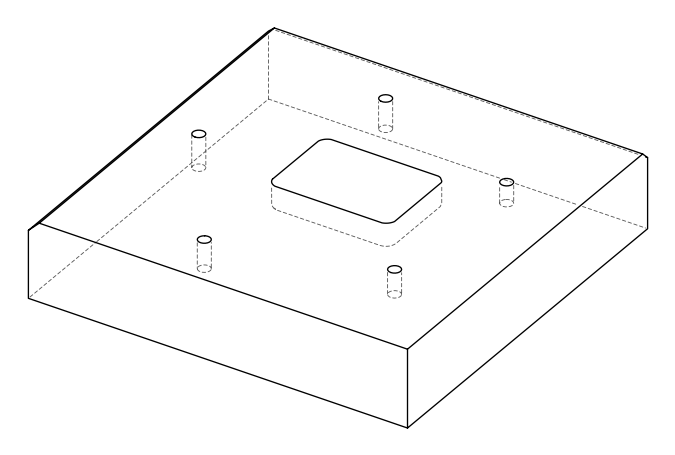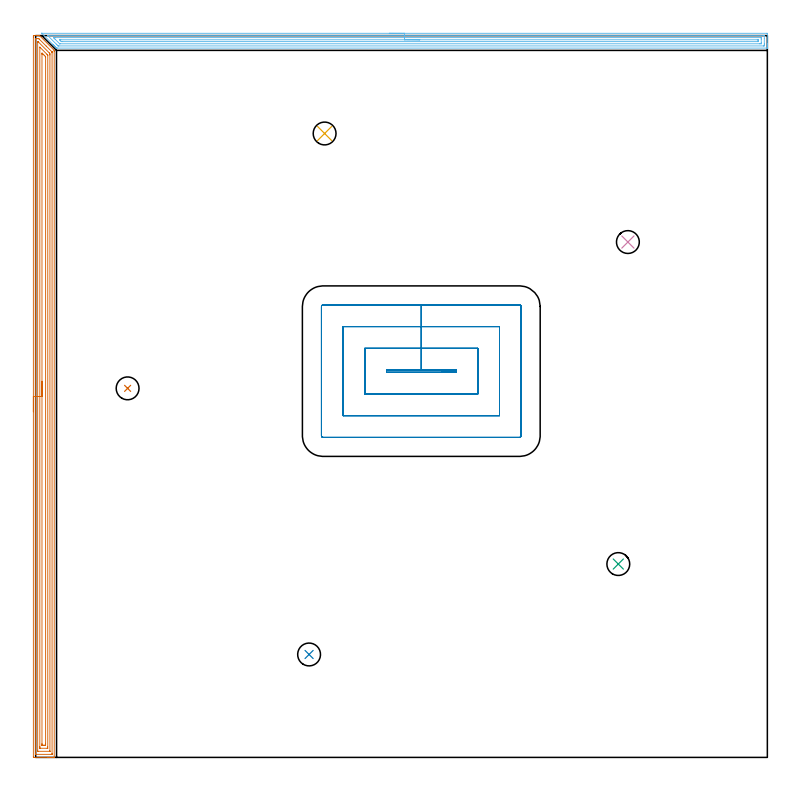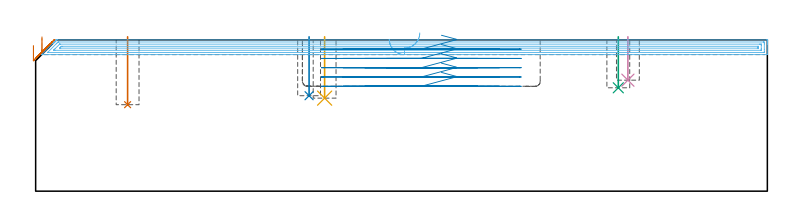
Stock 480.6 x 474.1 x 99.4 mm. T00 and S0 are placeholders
(PLAN: 8 operations, 2 tool changes, 46.9 min)
(1 INDEXABLE_INSERT_DRILL_BLIND_HOLE_FROM_SOLID | STEP1POCKET | UGT0302_001 | 0.18 min | 7502 mm3)
(2 INDEXABLE_INSERT_DRILL_BLIND_HOLE_FROM_SOLID_1 | STEP1POCKET_1 | UGT0302_001 | 0.16 min | 6467 mm3)
(3 INDEXABLE_INSERT_DRILL_BLIND_HOLE_FROM_SOLID_2 | STEP1POCKET_2 | UGT0302_001 | 0.14 min | 5548 mm3)
(4 INDEXABLE_INSERT_DRILL_BLIND_HOLE_FROM_SOLID_3 | STEP1POCKET_3 | UGT0302_001 | 0.12 min | 4668 mm3)
(5 INDEXABLE_INSERT_DRILL_BLIND_HOLE_FROM_SOLID_4 | STEP1POCKET_4 | UGT0302_001 | 0.16 min | 6749 mm3)
(6 AREA_MILL | FG_CHAMFER_SURFACE | UGT0205_001 | 15.31 min | 22586 mm3)
(7 AREA_MILL_1 | FG_CHAMFER_SURFACE_1 | UGT0205_001 | 19.12 min | 44023 mm3)
(8 MILL_RECTANGULAR_POCKET | POCKET_RECTANGULAR_STRAIGHT | NXT0201_007 | Follow Part, ap 6.25, ae 75% | 11.76 min | 527566 mm3)
(TOOL UGT0302_001 | Indexable Insert Drill 15mm | D15 PA180 FL50 Z2)
(TOOL UGT0205_001 | Chamfer Mill 20 x 3 x 45 deg. | D20 FL50 Z2)
(TOOL NXT0201_007 | ENDMILL 25mm [R216.25-25050GCK54P 1620] | D25 R3 FL54 Z5)
(OP 1 INDEXABLE_INSERT_DRILL_BLIND_HOLE_FROM_SOLID)
G17 G21 G94 G90
T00 M6
G54
G17 G0 G90 X60.4 Y242.4 S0 M3
G43 Z109.4 H0
G94 G81 G98 Z56.8 F250. R101.4
G80
M5
M2
(OP 2 INDEXABLE_INSERT_DRILL_BLIND_HOLE_FROM_SOLID_1)
G17 G21 G94 G90
T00 M6
G54
G17 G0 G90 X179.6 Y67.6 S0 M3
G43 Z109.4 H0
G94 G81 G98 Z62.7 F250. R101.4
G80
M5
M2
(OP 3 INDEXABLE_INSERT_DRILL_BLIND_HOLE_FROM_SOLID_2)
G17 G21 G94 G90
T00 M6
G54
G17 G0 G90 X382.7 Y127. S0 M3
G43 Z109.4 H0
G94 G81 G98 Z67.9 F250. R101.4
G80
M5
M2
(OP 4 INDEXABLE_INSERT_DRILL_BLIND_HOLE_FROM_SOLID_3)
G17 G21 G94 G90
T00 M6
G54
G17 G0 G90 X389. Y338.5 S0 M3
G43 Z109.4 H0
G94 G81 G98 Z72.9 F250. R101.4
G80
M5
M2
(OP 5 INDEXABLE_INSERT_DRILL_BLIND_HOLE_FROM_SOLID_4)
G17 G21 G94 G90
T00 M6
G54
G17 G0 G90 X189.8 Y409.8 S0 M3
G43 Z109.4 H0
G94 G81 G98 Z61.1 F250. R101.4
G80
M5
M2
(OP 6 AREA_MILL)
G17 G21 G94 G90
T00 M6
G54
G17 G0 G90 X232.3 Y475.6 S1061 M3
G43 Z109.4 H0
Z99.7
G94 G1 X232.338 Z98.828 F250.
X232.452 Z97.964
X232.641 Z97.112
X232.903 Z96.28
X233.237 Z95.474
X233.64 Z94.7
X234.109 Z93.964
X234.64 Z93.272
X235.229 Z92.629
X235.872 Z92.04
X236.564 Z91.508
X237.3 Z91.04
X238.074 Z90.637
X238.88 Z90.303
X239.712 Z90.041
X240.564 Z89.852
X241.428 Z89.738
X242.3 Z89.7
X479.979
X480.427 Y475.595 Z89.703
X480.59 Y475.592 Z89.706
X480.6 Y475.424 Z89.873
Y468.988 Z96.306
Y468.45 Z96.847
Y468.107 Z97.189
Y467.569 Z97.728
Y467.226 Z98.069
Y466.541 Z98.759
Y466.246 Z99.053
X480.595 Y465.902 Z99.389
X480.594 Y465.901
X480.429 Y465.9 Z99.4
X14.449
X13.695 Y465.904 Z99.39
X13.556 Y466.043 Z99.254
X13.402 Y466.197 Z99.101
X13.253 Y466.345 Z98.951
X13.109 Y466.49 Z98.808
X12.96 Y466.639 Z98.659
X12.812 Y466.786 Z98.51
X12.662 Y466.936 Z98.361
X12.526 Y467.073 Z98.224
X12.372 Y467.226 Z98.069
X12.216 Y467.383 Z97.915
X12.091 Y467.508 Z97.79
X11.931 Y467.667 Z97.628
X11.769 Y467.83 Z97.468
X11.657 Y467.942 Z97.356
X11.49 Y468.107 Z97.188
X11.322 Y468.277 Z97.021
X4.174 Y475.427 Z89.873
X4.013 Y475.595 Z89.704
Y475.599 Z89.7
X242.3 Y475.6
Y474.186 Z91.114
X478.192 Y474.185 Z91.115
X478.283
X478.566 Y474.179 Z91.121
X478.591 Y474.176 Z91.124
X478.595 Y474.154 Z91.146
X478.598 Y474.121 Z91.179
X478.599 Y474.089 Z91.211
X478.6 Y473.872 Z91.428
Y472.11 Z93.19
Y468.586 Z96.714
X478.598 Y468.107 Z97.193
X478.595 Y467.71 Z97.59
X478.585 Y467.321 Z97.979
X478.192 Y467.316 Z97.984
X478.102 Y467.315 Z97.985
X15.253
X14.852 Y467.319 Z97.981
X14.756 Y467.321 Z97.979
X14.63 Y467.432 Z97.868
X14.449 Y467.604 Z97.696
X13.943 Y468.107 Z97.193
X13.556 Y468.494 Z96.806
X7.964 Y474.086 Z91.214
X7.931 Y474.122 Z91.178
X7.898 Y474.161 Z91.139
X7.885 Y474.179 Z91.121
X8.285 Y474.185 Z91.115
X242.3 Y474.186 Z91.114
Y472.772 Z92.528
X476.142 Y472.771 Z92.529
X476.405 Y472.77 Z92.53
X476.493 Y472.768 Z92.532
X476.561 Y472.765 Z92.535
X476.59 Y472.754 Z92.546
X476.593 Y472.704 Z92.596
X476.597 Y472.512 Z92.788
X476.6 Y472.32 Z92.98
Y471.631 Z93.669
Y469.677 Z95.623
X476.598 Y468.988 Z96.312
X476.596 Y468.8 Z96.5
X476.59 Y468.739 Z96.561
X476.536 Y468.735 Z96.565
X476.405 Y468.733 Z96.567
X475.775 Y468.729 Z96.571
X475.512
X16.237
X15.973 Y468.731 Z96.569
X15.799 Y468.734 Z96.566
X15.774 Y468.736 Z96.564
X15.762 Y468.744 Z96.556
X15.737 Y468.764 Z96.536
X15.691 Y468.809 Z96.491
X15.511 Y468.988 Z96.312
X12.662 Y471.837 Z93.463
X11.988 Y472.512 Z92.788
X11.769 Y472.734 Z92.566
X11.743 Y472.767 Z92.533
X11.769 Y472.769 Z92.531
X12.4 Y472.771 Z92.529
X12.662
X242.3 Y472.772 Z92.528
Y471.357 Z93.943
X474.003
X474.465 Y471.355 Z93.945
X474.568 Y471.352 Z93.948
X474.585 Y471.351 Z93.949
X474.59 Y471.337 Z93.963
X474.595 Y471.287 Z94.013
X474.598 Y471.183 Z94.117
X474.6 Y470.768 Z94.532
X474.599 Y470.319 Z94.981
X474.597 Y470.211 Z95.089
X474.593 Y470.158 Z95.142
X474.59 Y470.15 Z95.15
X474.58 Y470.147 Z95.153
X474.546 Y470.145 Z95.155
X474.34 Y470.143 Z95.157
X17.745
X17.13 Y470.147 Z95.153
X16.845 Y470.15 Z95.15
X16.237 Y470.714 Z94.586
X16.201 Y470.75 Z94.55
X15.628 Y471.35 Z93.95
X16.237 Y471.355 Z93.945
X16.515 Y471.357 Z93.943
X242.3
X243.172 Z93.981
X244.037 Z94.095
X244.888 Z94.283
X245.72 Z94.546
X246.526 Z94.88
X247.3 Z95.282
X248.036 Z95.751
X248.728 Z96.282
X249.371 Z96.872
X249.96 Z97.515
X250.492 Z98.207
X250.96 Z98.943
X251.363 Z99.717
X251.697 Z100.522
X251.959 Z101.354
X252.148 Z102.206
X252.262 Z103.071
X252.3 Z103.943
G0 Z109.4
M5
M2
(OP 7 AREA_MILL_1)
G17 G21 G94 G90
T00 M6
G54
G17 G0 G90 X-1.5 Y227.05 S1061 M3
G43 Z109.4 H0
Z95.7
G94 G1 Y227.088 Z94.828 F250.
Y227.202 Z93.964
Y227.391 Z93.112
Y227.653 Z92.28
Y227.987 Z91.474
Y228.39 Z90.7
Y228.859 Z89.964
Y229.39 Z89.272
Y229.979 Z88.629
Y230.622 Z88.04
Y231.314 Z87.508
Y232.05 Z87.04
Y232.824 Z86.637
Y233.63 Z86.303
Y234.462 Z86.041
Y235.314 Z85.852
Y236.179 Z85.738
Y237.05 Z85.7
Y473.186
X-1.499 Y473.475 Z85.701
X-1.493 Y474.072 Z85.703
X-1.491 Y474.093 Z85.705
X-0.896 Y474.1 Z86.299
X0.533 Z87.729
X0.888 Z88.084
X1.6 Z88.8
X2.317 Z89.517
X2.496 Y474.099 Z89.688
X2.507 Y474.097 Z89.698
X2.673 Y473.927 Z89.873
X12.064 Y464.536 Z99.263
X12.195 Y464.406 Z99.39
X12.2 Y463.643 Z99.4
Y0.178
X12.197 Y0.01 Z99.388
X12.14 Y0.007 Z99.331
X11.719 Y0. Z98.918
X11.416 Z98.615
X10.704 Z97.899
X9.456 Z96.653
X8.027 Z95.223
X-1.165 Z86.033
X-1.492 Y0.01 Z85.706
X-1.499 Y0.335 Z85.699
Y0.348
X-1.5 Y237.05 Z85.7
X-0.086 Z87.114
Y471.769
X-0.084 Y471.851 Z87.116
X-0.079 Y472.014 Z87.121
X-0.075 Y472.091 Z87.125
X-0.055 Y472.094 Z87.145
X-0.004 Y472.097 Z87.196
X0.476 Y472.1 Z87.676
X0.888 Z88.088
X1.369 Z88.569
X1.781 Y472.098 Z88.981
X1.918 Y472.095 Z89.118
X2.026 Y472.09 Z89.226
X2.118 Y472.02 Z89.318
X2.462 Y471.687 Z89.662
X6.933 Y467.218 Z94.133
X10.704 Y463.446 Z97.904
X10.747 Y463.402 Z97.947
X10.767 Y463.378 Z97.967
X10.774 Y463.366 Z97.974
X10.779 Y463.321 Z97.979
X10.784 Y462.994 Z97.984
X10.786 Y462.831 Z97.986
Y2.331
X10.784 Y2.249 Z97.984
X10.779 Y2.086 Z97.979
X10.775 Y2.009 Z97.975
X10.755 Y2.006 Z97.955
X10.704 Y2.003 Z97.904
X10.224 Y2. Z97.424
X0.408 Z87.608
X-0.004 Y2.003 Z87.196
X-0.062 Y2.006 Z87.138
X-0.074 Y2.009 Z87.126
X-0.079 Y2.059 Z87.121
X-0.083 Y2.167 Z87.117
X-0.085 Y2.331 Z87.115
X-0.086 Y2.413 Z87.114
Y237.05
X1.328 Z88.528
X1.329 Y469.9 Z88.529
Y470.013
X1.332 Y470.068 Z88.532
X1.334 Y470.088 Z88.534
X1.381 Y470.091 Z88.581
X1.59 Y470.09 Z88.79
X1.781 Y469.919 Z88.981
X1.801 Y469.9 Z89.001
X8.951 Y462.749 Z96.151
X9.364 Y462.303 Z96.564
X9.369 Y461.855 Z96.569
X9.371 Y461.402 Z96.571
Y4.201
Y4.087
X9.368 Y4.032 Z96.568
X9.365 Y4.012 Z96.565
X9.319 Y4.008 Z96.519
X9.119 Y4.001 Z96.319
X1.581 Z88.781
X1.447 Y4.005 Z88.647
X1.345 Y4.01 Z88.545
X1.335 Y4.051 Z88.535
X1.332 Y4.201 Z88.532
X1.329 Y4.653 Z88.529
X1.328 Y237.05 Z88.528
X2.743 Z89.943
Y466.254
X2.744 Y466.324 Z89.944
X2.75 Y466.45 Z89.95
X2.754 Y466.487 Z89.954
X2.781 Y466.465 Z89.981
X2.814 Y466.435 Z90.014
X2.927 Y466.324 Z90.127
X7.396 Y461.855 Z94.596
X7.658 Y461.589 Z94.858
X7.832 Y461.409 Z95.032
X7.95 Y461.283 Z95.15
X7.952 Y461.236 Z95.152
X7.957 Y461.031 Z95.157
Y6.882
X7.953 Y6.063 Z95.153
X7.951 Y6.013 Z95.151
X7.905 Y6.008 Z95.105
X7.795 Y6.003 Z94.995
X7.575 Y6.001 Z94.775
X3.12 Z90.32
X2.903 Y6.003 Z90.103
X2.795 Y6.008 Z89.995
X2.75 Y6.012 Z89.95
X2.748 Y6.05 Z89.948
X2.743 Y6.812 Z89.943
Y6.882
Y237.05
X4.157 Z91.357
X4.158 Y461.855 Z91.358
X4.159 Y462.154 Z91.359
X4.164 Y462.457 Z91.364
X4.171 Y462.619 Z91.371
X4.293 Y462.503 Z91.493
X4.458 Y462.342 Z91.658
X4.947 Y461.855 Z92.147
X5.35 Y461.452 Z92.55
X5.84 Y460.961 Z93.04
X6.242 Y460.554 Z93.442
X6.484 Y460.306 Z93.684
X6.536 Y460.243 Z93.736
X6.539 Y460.167 Z93.739
X6.541 Y460.067 Z93.741
X6.543 Y459.766 Z93.743
Y9.262
X6.542 Y8.67 Z93.742
X6.54 Y8.371 Z93.74
X6.536 Y8.068 Z93.736
X6.529 Y8.009 Z93.729
X6.493 Y8.007 Z93.693
X6.409 Y8.003 Z93.609
X6.242 Y8.001 Z93.442
X6.019 Y8. Z93.219
X5.126 Z92.326
X4.458 Y8.002 Z91.658
X4.23 Y8.004 Z91.43
X4.172 Y8.01 Z91.372
X4.164 Y8.026 Z91.364
X4.161 Y8.073 Z91.361
X4.158 Y8.67 Z91.358
X4.157 Y8.971 Z91.357
Y237.05
Y237.922 Z91.395
Y238.787 Z91.509
Y239.638 Z91.698
Y240.47 Z91.96
Y241.276 Z92.294
Y242.05 Z92.697
Y242.786 Z93.165
Y243.478 Z93.696
Y244.121 Z94.286
Y244.711 Z94.929
Y245.242 Z95.621
Y245.71 Z96.357
Y246.113 Z97.131
Y246.447 Z97.937
Y246.709 Z98.769
Y246.898 Z99.62
Y247.012 Z100.485
Y247.05 Z101.357
G0 Z109.4
M5
M2
(OP 8 MILL_RECTANGULAR_POCKET)
G17 G21 G94 G90
T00 M6
G54
G17 G0 G90 X266.538 Y252.95 S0 M3
G43 Z109.4 H1
Z102.4
G94 G1 X276.15 Z99.824 F250.
Y254.45 Z99.423
X253.3 Z93.3
X230.45 F500.
Y252.95
X276.15
Y254.45
X253.3
Y268.7
X216.2
Y238.7
X290.4
Y268.7
X253.3
Y282.95
X201.95
Y224.45
X304.65
Y282.95
X253.3
Y297.2
X188.8
G3 X187.7 Y296.1 R1.1
G1 Y211.3
G3 X188.8 Y210.2 R1.1
G1 X317.8
G3 X318.9 Y211.3 R1.1
G1 Y296.1
G3 X317.8 Y297.2 R1.1
G1 X253.3
X252.3
G0 X266.538 Y252.95 Z96.3
G1 X276.15 Z93.725 F250.
Y254.45 Z93.323
X253.3 Z87.2
X230.45 F500.
Y252.95
X276.15
Y254.45
X253.3
Y268.7
X216.2
Y238.7
X290.4
Y268.7
X253.3
Y282.95
X201.95
Y224.45
X304.65
Y282.95
X253.3
Y297.2
X188.8
G3 X187.7 Y296.1 R1.1
G1 Y211.3
G3 X188.8 Y210.2 R1.1
G1 X317.8
G3 X318.9 Y211.3 R1.1
G1 Y296.1
G3 X317.8 Y297.2 R1.1
G1 X253.3
X252.3
G0 X266.538 Y252.95 Z90.2
G1 X276.15 Z87.625 F250.
Y254.45 Z87.223
X253.3 Z81.1
X230.45 F500.
Y252.95
X276.15
Y254.45
X253.3
Y268.7
X216.2
Y238.7
X290.4
Y268.7
X253.3
Y282.95
X201.95
Y224.45
X304.65
Y282.95
X253.3
Y297.2
X188.8
G3 X187.7 Y296.1 R1.1
G1 Y211.3
G3 X188.8 Y210.2 R1.1
G1 X317.8
G3 X318.9 Y211.3 R1.1
G1 Y296.1
G3 X317.8 Y297.2 R1.1
G1 X253.3
X252.3
G0 X266.538 Y252.95 Z84.1
G1 X276.15 Z81.525 F250.
Y254.45 Z81.123
X253.3 Z75.
X230.45 F500.
Y252.95
X276.15
Y254.45
X253.3
Y268.7
X216.2
Y238.7
X290.4
Y268.7
X253.3
Y282.95
X201.95
Y224.45
X304.65
Y282.95
X253.3
Y297.2
X188.8
G3 X187.7 Y296.1 R1.1
G1 Y211.3
G3 X188.8 Y210.2 R1.1
G1 X317.8
G3 X318.9 Y211.3 R1.1
G1 Y296.1
G3 X317.8 Y297.2 R1.1
G1 X253.3
X252.3
G0 X266.538 Y252.95 Z78.
G1 X276.15 Z75.425 F250.
Y254.45 Z75.023
X253.3 Z68.9
X230.45 F500.
Y252.95
X276.15
Y254.45
X253.3
Y268.7
X216.2
Y238.7
X290.4
Y268.7
X253.3
Y282.95
X201.95
Y224.45
X304.65
Y282.95
X253.3
Y297.2
X188.8
G3 X187.7 Y296.1 R1.1
G1 Y211.3
G3 X188.8 Y210.2 R1.1
G1 X317.8
G3 X318.9 Y211.3 R1.1
G1 Y296.1
G3 X317.8 Y297.2 R1.1
G1 X253.3
X252.3
G0 Z109.4
M5
M2
